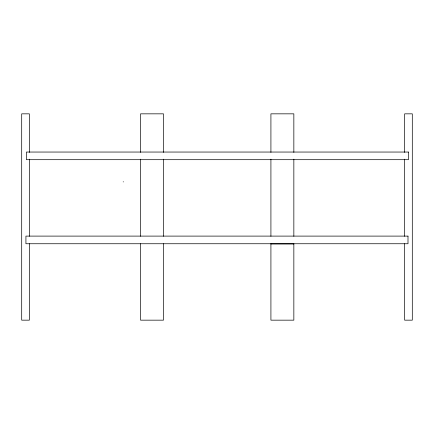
<?xml version="1.0" encoding="UTF-8"?>
<svg xmlns="http://www.w3.org/2000/svg" width="434" height="434" viewBox="0 0 434 434"><rect width="100%" height="100%" fill="white"/><g stroke="black" fill="none" stroke-linecap="round" stroke-linejoin="round"><path stroke-width="0.65" d="M270.919 243.962L293.845 243.962M123.18 181.851L123.527 181.851M404.656 152.399L404.656 113.838L412.3 113.838L412.3 320.162L404.656 320.162L404.656 243.718M404.656 159.164L404.656 236.28M293.845 152.399L293.845 113.838L270.919 113.838L270.919 152.399M293.845 159.164L293.845 236.28M293.845 243.718L293.845 320.162L270.919 320.162L270.919 243.718M270.919 159.164L270.919 236.28M163.472 152.399L163.472 113.838L140.551 113.838L140.551 152.399M163.472 159.164L163.472 236.28M163.472 243.718L163.472 320.162L140.551 320.162L140.551 243.718M140.551 159.164L140.551 236.28M29.344 152.399L29.344 113.838L21.7 113.838L21.7 320.162L29.344 320.162L29.344 243.718M29.344 159.164L29.344 236.28M408.465 152.046L26.393 152.046L26.393 159.69L408.465 159.69L408.465 152.046M407.998 236.101L25.926 236.101L25.926 243.745L407.998 243.745L407.998 236.101"/></g></svg>
